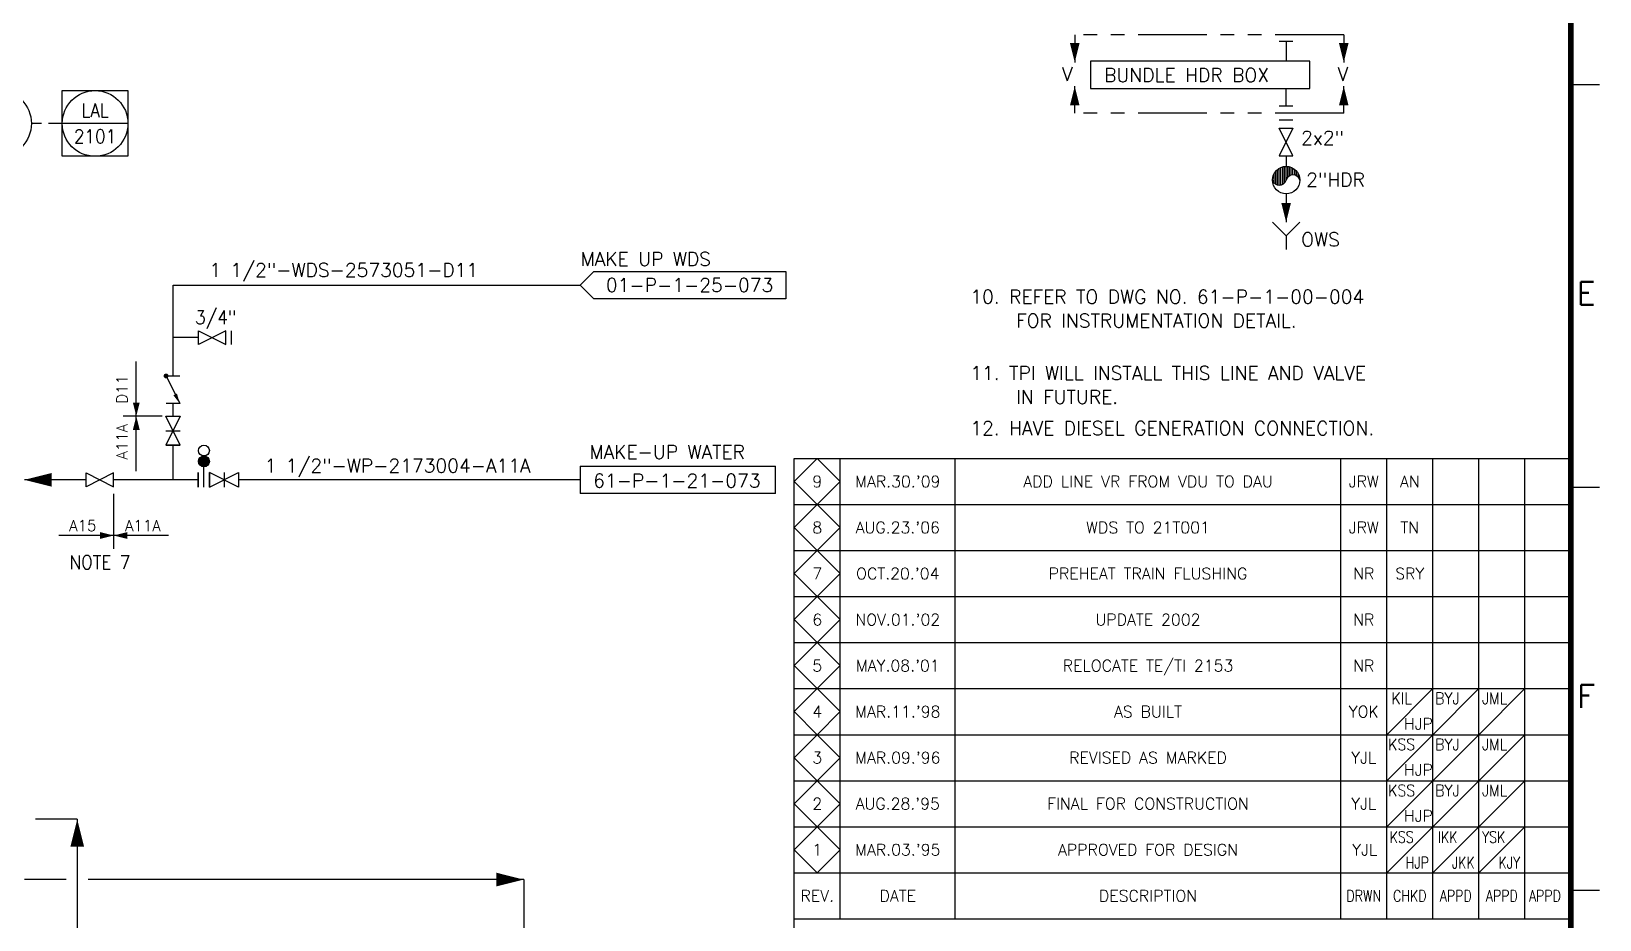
# Model space of a CAD drawing. Header units: millimetres. Extents: x 911 to 1762, y 136 to 743.
# Drawn here: x 1475.4 to 1761.6, y 285.8 to 447.9 of the extents above; entities that cross this region are included whole.
import ezdxf
from ezdxf.enums import TextEntityAlignment as Align

# ---------------------------------------------------------------- set-up
doc = ezdxf.new("R2010")
doc.units = ezdxf.units.MM
doc.header["$LTSCALE"] = 10
doc.linetypes.add('HIDDEN', pattern=[0.375, 0.25, -0.125])
doc.linetypes.add('PHANTOM', pattern=[2.5, 1.25, -0.25, 0.25, -0.25, 0.25, -0.25])
for name, color, linetype in [('1', 1, 'Continuous'), ('2', 2, 'Continuous'), ('30', 7, 'HIDDEN'), ('DIM', 7, 'Continuous'), ('DWGLMT', 6, 'Continuous'), ('SYM', 7, 'Continuous'), ('TTBOX', 6, 'Continuous'), ('UTSYM', 6, 'Continuous')]:
    doc.layers.add(name, color=color, linetype=linetype)
doc.styles.add('ROMANS', font='romans')
doc.styles.add('S3', font='SIMPLEX')
doc.styles.get("Standard").update_dxf_attribs({"font": 'simplex.shx'})

# ---------------------------------------------------------------- blocks, each defined once
blk = doc.blocks.new('W1')
at = {"layer": '2'}
blk.add_lwpolyline([(0, 0, 0, 2.5, 0), (5, 0, 2.5, 2.5, 0)], format="xyseb", dxfattribs=at)
blk = doc.blocks.new('RV1')
for p, q in [((0, -0.05), (0, 0.05)), ((0, 0.05), (0.2, -0.05)), ((0.2, 0.05), (0, -0.05)), ((0.2, -0.05), (0.2, 0.05))]:
    blk.add_line(p, q)
blk = doc.blocks.new('RB17')
for p, q in [((-0.1, 0), (0, -0.1)), ((0, -0.1), (0.1, 0)), ((0, -0.1), (0, -0.2))]:
    blk.add_line(p, q)
blk = doc.blocks.new('J1')
at = {"layer": 'TTBOX', "color": 7, "style": 'ROMANS'}
for s, p in [("MAR.09.'96", (18, -5)), ('REVISED AS MARKED', (61.5, -5))]:
    blk.add_text(s, height=2, dxfattribs=at).set_placement(p, align=Align.CENTER)

msp = doc.modelspace()

# ---------------------------------------------------------------- linework, layer by layer
at = {"linetype": 'PHANTOM'}
for p, q in [((1714.89, 447.23), (1665.79, 447.23)), ((1714.89, 432.95), (1665.79, 432.95))]:
    msp.add_line(p, q, dxfattribs=at)
for p, q in [((1665.79, 447.23), (1665.79, 442.2)), ((1714.89, 447.23), (1714.89, 442.2)), ((1705.61, 445.98), (1703.11, 445.98)), ((1704.36, 445.98), (1704.36, 442.42)), ((1708.69, 442.42), (1668.69, 442.42)), ((1668.69, 442.42), (1668.69, 437.42)), ((1708.69, 437.42), (1708.69, 442.42)), ((1665.79, 432.95), (1665.79, 437.83)), ((1668.69, 437.42), (1708.69, 437.42)), ((1704.36, 434.2), (1704.36, 437.42)), ((1714.89, 432.95), (1714.89, 437.83)), ((1705.61, 434.2), (1703.11, 434.2)), ((1703.11, 431.7), (1705.61, 431.7)), ((1704.37, 425.17), (1704.37, 423.22)), ((1575.54, 401.56), (1578.04, 404.06)), ((1578.04, 404.06), (1613.04, 404.06)), ((1613.04, 404.06), (1613.04, 399.06)), ((1578.04, 399.06), (1575.54, 401.56)), ((1613.04, 399.06), (1578.04, 399.06)), ((1510.86, 393.23), (1505.86, 390.73)), ((1505.86, 393.23), (1510.86, 390.73)), ((1505.86, 390.73), (1505.86, 393.23)), ((1510.86, 390.73), (1510.86, 393.23)), ((1511.86, 390.73), (1511.86, 393.23)), ((1485.37, 367.27), (1490.37, 364.77)), ((1490.37, 367.27), (1485.37, 364.77)), ((1485.37, 364.77), (1485.37, 367.27)), ((1490.37, 364.77), (1490.37, 367.27)), ((1731.14, 327.92), (1722.74, 319.52)), ((1739.54, 327.92), (1731.14, 319.52)), ((1747.94, 327.92), (1739.54, 319.52)), ((1731.14, 319.52), (1722.74, 311.12)), ((1739.54, 319.52), (1731.14, 311.12)), ((1747.94, 319.52), (1739.54, 311.12)), ((1731.14, 311.12), (1722.74, 302.72)), ((1739.54, 311.12), (1731.14, 302.72)), ((1747.94, 311.12), (1739.54, 302.72)), ((1483.73, 304.08), (1476.08, 304.08)), ((1731.14, 302.72), (1722.74, 294.32)), ((1739.54, 302.72), (1731.14, 294.32)), ((1747.94, 302.72), (1739.54, 294.32))]:
    msp.add_line(p, q)
at = {"color": 7}
for p, q in [((1492.98, 431.05), (1480.98, 431.05)), ((1704.37, 418.22), (1704.37, 413.05)), ((1499.89, 377.63), (1502.52, 377.63)), ((1502.52, 372.36), (1499.89, 377.63)), ((1502.52, 377.63), (1499.89, 372.36)), ((1499.89, 374.99), (1502.52, 374.99)), ((1499.89, 372.36), (1502.52, 372.36)), ((1499.89, 372.36), (1502.52, 372.36)), ((1502.52, 372.36), (1499.89, 372.36)), ((1505.81, 364.71), (1505.81, 367.34)), ((1505.81, 367.34), (1505.81, 364.71)), ((1505.81, 367.34), (1505.81, 364.71)), ((1506.85, 364.71), (1506.85, 368.4)), ((1507.89, 364.71), (1513.16, 367.34)), ((1513.16, 364.71), (1507.89, 367.34)), ((1507.89, 367.34), (1507.89, 364.71)), ((1507.89, 367.34), (1507.89, 364.71)), ((1507.89, 364.71), (1507.89, 367.34)), ((1510.52, 367.34), (1510.52, 364.71)), ((1513.16, 367.34), (1513.16, 364.71)), ((1575.54, 368.52), (1611.15, 368.52)), ((1575.54, 368.52), (1575.54, 363.52)), ((1611.15, 363.52), (1611.15, 368.52)), ((1611.15, 363.52), (1575.54, 363.52))]:
    msp.add_line(p, q, dxfattribs=at)
at = {"color": 4}
for p, q in [((1499.94, 384.98), (1502.47, 379.92)), ((1499.94, 384.98), (1502.47, 379.92)), ((1499.94, 384.98), (1502.47, 384.98)), ((1502.47, 379.92), (1499.94, 379.92))]:
    msp.add_line(p, q, dxfattribs=at)
at = {"color": 6, "const_width": 1.05}
msp.add_lwpolyline([(911.09, 732.17), (1756.34, 732.17), (1756.34, 146.27), (911.09, 146.27), (911.09, 732.17)], dxfattribs=at)
at = {"color": 7}
msp.add_lwpolyline([(1480.98, 437.05), (1492.98, 437.05), (1492.98, 425.05), (1480.98, 425.05)], close=True, dxfattribs=at)
at = {"const_width": 1}
msp.add_lwpolyline([(1506.35, 369.39, 1), (1507.35, 369.39, 1)], format="xyb", close=True, dxfattribs=at)
at = {"color": 7}
for centre, radius in [((1469.37, 431.05), 6), ((1486.98, 431.05), 6), ((1506.85, 371.36), 0.987), ((1506.85, 369.39), 0.987)]:
    msp.add_circle(centre, radius, dxfattribs=at)
for start, end in [(0, 180), (180, 0)]:
    msp.add_arc((1506.85, 369.39), 0.493, start, end, dxfattribs=at)
at = {"color": 4, "linetype": 'HIDDEN'}
msp.add_solid([(1501.28, 381.44), (1502.47, 379.92), (1501.92, 381.77)], dxfattribs=at)
at = {"layer": '1'}
for p, q in [((1501.21, 401.56), (1575.54, 401.56)), ((1501.21, 384.98), (1501.21, 401.56)), ((1505.86, 391.98), (1501.21, 391.98)), ((1494.51, 367.63), (1494.51, 387.63)), ((1501.21, 377.63), (1501.21, 379.92)), ((1499.25, 377.63), (1492.12, 377.63)), ((1501.21, 366.02), (1501.21, 372.36)), ((1485.37, 366.02), (1474.08, 366.02)), ((1505.81, 366.02), (1490.37, 366.02)), ((1575.54, 366.02), (1513.16, 366.02)), ((1490.37, 363.46), (1490.37, 353.46)), ((1500.37, 355.86), (1480.37, 355.86)), ((1483.73, 304.08), (1483.73, 255.27)), ((1481.73, 293.08), (1474.08, 293.08)), ((1565.23, 293.08), (1485.73, 293.08)), ((1565.23, 293.08), (1565.23, 248.6))]:
    msp.add_line(p, q, dxfattribs=at)
at = {"layer": '30'}
msp.add_line((1480.98, 431.05), (1475.37, 431.05), dxfattribs=at)
at = {"layer": 'DIM', "color": 7}
for p, q in [((1756.34, 438.17), (1761.59, 438.17)), ((1756.34, 364.67), (1761.59, 364.67)), ((1756.34, 291.17), (1761.59, 291.17))]:
    msp.add_line(p, q, dxfattribs=at)
at = {"layer": 'DWGLMT', "color": 6}
msp.add_line((1614.59, 146.27), (1614.59, 369.92), dxfattribs=at)
at = {"layer": 'SYM', "color": 4, "const_width": 0.43}
msp.add_lwpolyline([(1499.94, 385.2, -1), (1499.94, 384.75, -1)], format="xyb", close=True, dxfattribs=at)
at = {"layer": 'TTBOX', "color": 7}
for p, q in [((1614.59, 369.92), (1756.34, 369.92)), ((1618.79, 369.92), (1614.59, 365.72)), ((1622.99, 365.72), (1618.79, 369.92)), ((1622.99, 285.92), (1622.99, 369.92)), ((1643.99, 285.92), (1643.99, 369.92)), ((1714.34, 285.92), (1714.34, 369.92)), ((1722.74, 285.92), (1722.74, 369.92)), ((1731.14, 285.92), (1731.14, 369.92)), ((1739.54, 285.92), (1739.54, 369.92)), ((1747.94, 285.92), (1747.94, 369.92)), ((1614.59, 365.72), (1618.79, 361.52)), ((1618.79, 361.52), (1622.99, 365.72)), ((1614.59, 361.52), (1756.34, 361.52)), ((1618.79, 361.52), (1614.59, 357.32)), ((1622.99, 357.32), (1618.79, 361.52)), ((1614.59, 357.32), (1618.79, 353.12)), ((1618.79, 353.12), (1622.99, 357.32)), ((1614.59, 353.12), (1756.34, 353.12)), ((1618.79, 353.12), (1614.59, 348.92)), ((1622.99, 348.92), (1618.79, 353.12)), ((1614.59, 348.92), (1618.79, 344.72)), ((1618.79, 344.72), (1622.99, 348.92)), ((1614.59, 344.72), (1756.34, 344.72)), ((1618.79, 344.72), (1614.59, 340.52)), ((1622.99, 340.52), (1618.79, 344.72)), ((1614.59, 340.52), (1618.79, 336.32)), ((1618.79, 336.32), (1622.99, 340.52)), ((1614.59, 336.32), (1756.34, 336.32)), ((1618.79, 336.32), (1614.59, 332.12)), ((1622.99, 332.12), (1618.79, 336.32)), ((1614.59, 332.12), (1618.79, 327.92)), ((1618.79, 327.92), (1622.99, 332.12)), ((1614.59, 327.92), (1756.34, 327.92)), ((1618.79, 327.92), (1614.59, 323.72)), ((1622.99, 323.72), (1618.79, 327.92)), ((1614.59, 323.72), (1618.79, 319.52)), ((1618.79, 319.52), (1622.99, 323.72)), ((1614.59, 319.52), (1756.34, 319.52)), ((1618.79, 319.52), (1614.59, 315.32)), ((1622.99, 315.32), (1618.79, 319.52)), ((1614.59, 315.32), (1618.79, 311.12)), ((1618.79, 311.12), (1622.99, 315.32)), ((1614.59, 311.12), (1756.34, 311.12)), ((1618.79, 311.12), (1614.59, 306.92)), ((1622.99, 306.92), (1618.79, 311.12)), ((1614.59, 306.92), (1618.79, 302.72)), ((1618.79, 302.72), (1622.99, 306.92)), ((1614.59, 302.72), (1756.34, 302.72)), ((1618.79, 302.72), (1614.59, 298.52)), ((1622.99, 298.52), (1618.79, 302.72)), ((1614.59, 298.52), (1618.79, 294.32)), ((1618.79, 294.32), (1622.99, 298.52)), ((1614.59, 294.32), (1756.34, 294.32)), ((1614.59, 285.92), (1756.34, 285.92))]:
    msp.add_line(p, q, dxfattribs=at)
at = {"layer": 'UTSYM', "color": 7}
for p, q in [((1702.18, 420.1), (1702.18, 421.93)), ((1702.5, 419.94), (1702.5, 422.38)), ((1702.81, 419.82), (1702.81, 422.67)), ((1703.12, 419.78), (1703.12, 422.89)), ((1703.43, 419.82), (1703.43, 423.04)), ((1703.75, 419.94), (1703.75, 423.14)), ((1704.06, 420.18), (1704.06, 423.2)), ((1704.37, 420.72), (1704.37, 423.22)), ((1704.68, 421.26), (1704.68, 423.2)), ((1705, 421.5), (1705, 423.14)), ((1705.31, 421.62), (1705.31, 423.04)), ((1705.62, 421.66), (1705.62, 422.89)), ((1705.93, 421.62), (1705.93, 422.67)), ((1706.25, 421.5), (1706.25, 422.38)), ((1706.56, 421.26), (1706.56, 421.93))]:
    msp.add_line(p, q, dxfattribs=at)
msp.add_circle((1704.37, 420.72), 2.5, dxfattribs=at)
for centre, start, end in [((1705.62, 420.36), 16.2602, 163.7398), ((1703.12, 421.09), 196.2602, 343.7398)]:
    msp.add_arc(centre, 1.3, start, end, dxfattribs=at)

# ---------------------------------------------------------------- block references
for name, p, xscale, yscale, zscale, rotation in [('W1', (1665.79, 442.2), 0.6999999999970896, 0.6999999999970896, 0.7, 90), ('W1', (1714.89, 442.2), 0.6999999999970896, 0.6999999999970896, 0.7, 90), ('W1', (1665.79, 437.83), -0.6999999999970896, 0.6999999999970896, 0.7, 90), ('W1', (1714.89, 437.83), -0.6999999999970896, 0.6999999999970896, 0.7, 90), ('RV1', (1704.37, 425.17), -25, 25, 25, 270)]:
    msp.add_blockref(name, p, dxfattribs=dict(xscale=xscale, yscale=yscale, zscale=zscale, rotation=rotation))
at = {"color": 7, "xscale": 0.6999999999970896, "yscale": 0.6999999999970896, "zscale": 0.7, "rotation": 90}
msp.add_blockref('W1', (1704.37, 413.05), dxfattribs=at)
for name, p, xscale, yscale, zscale in [('RB17', (1704.37, 413.05), 25, 25, 25), ('J1', (1614.59, 319.52), 1.049999999999997, 1.049999999999997, 1.049999999999997)]:
    msp.add_blockref(name, p, dxfattribs=dict(xscale=xscale, yscale=yscale, zscale=zscale))
at = {"xscale": -1}
for p, rotation in [((1474.08, 366.02), 180), ((1483.73, 304.08), 90)]:
    msp.add_blockref('W1', p, dxfattribs=dict(at, rotation=rotation))
msp.add_blockref('W1', (1565.23, 293.08), dxfattribs=at)
at = {"layer": '1', "yscale": 0.5, "zscale": 0.5, "rotation": 270}
for xscale in [-0.5, 0.5]:
    msp.add_blockref('W1', (1494.51, 377.63), dxfattribs=dict(at, xscale=xscale))
at = {"layer": '1', "yscale": 0.5, "zscale": 0.5}
for xscale in [-0.5, 0.5]:
    msp.add_blockref('W1', (1490.37, 355.86), dxfattribs=dict(at, xscale=xscale))

# ---------------------------------------------------------------- texts
at = {"style": 'ROMANS'}
for s, p in [('V', (1663.47, 438.82)), ('BUNDLE HDR BOX', (1671.14, 438.62)), ('V', (1713.74, 438.82)), ('2x2"', (1707.11, 427.17)), ('OWS', (1707.11, 408.63))]:
    msp.add_text(s, height=2.5, dxfattribs=at).set_placement(p)
at = {"color": 7, "width": 0.9}
for s, p in [('LAL', (1486.98, 433.44)), ('2101', (1486.98, 428.7)), ('3/4"', (1508.99, 395.5))]:
    msp.add_text(s, height=2.5, dxfattribs=at).set_placement(p, align=Align.MIDDLE)
at = {"color": 7, "style": 'ROMANS'}
msp.add_text('2"HDR', height=2.5, dxfattribs=at).set_placement((1708.03, 419.53))
for s, p in [('MAKE UP WDS', (1575.6, 405.06)), ('1 1/2"-WDS-2573051-D11', (1507.83, 403.06)), ('10. REFER TO DWG NO. 61-P-1-00-004', (1646.73, 398.17)), ('FOR INSTRUMENTATION DETAIL.', (1655.07, 393.82)), ('11. TPI WILL INSTALL THIS LINE AND VALVE ', (1646.73, 384.25)), ('IN FUTURE.', (1655.07, 379.91)), ('12. HAVE DIESEL GENERATION CONNECTION.', (1646.73, 374.2))]:
    msp.add_text(s, height=2.5).set_placement(p)
msp.add_text('01-P-1-25-073', height=2.5).set_placement((1595.49, 401.56), align=Align.MIDDLE)
at = {"color": 7}
msp.add_text('MAKE-UP WATER', height=2.5, dxfattribs=at).set_placement((1591.4, 371.1), align=Align.MIDDLE)
at = {"color": 7, "style": 'ROMANS'}
msp.add_text('61-P-1-21-073', height=2.5, dxfattribs=at).set_placement((1593.17, 365.87), align=Align.MIDDLE)
at = {"width": 0.9}
msp.add_text('NOTE 7', height=2.5, dxfattribs=at).set_placement((1482.32, 349.74))
at = {"layer": '1', "style": 'ROMANS'}
for s, p in [('D11', (1492.89, 379.91)), ('A11A', (1492.89, 369.71))]:
    msp.add_text(s, height=2, rotation=90, dxfattribs=at).set_placement(p)
for s, height, p in [('1 1/2"-WP-2173004-A11A', 2.5, (1517.93, 367.36)), ('A15', 2, (1482.25, 356.68)), ('A11A', 2, (1492.45, 356.68))]:
    msp.add_text(s, height=height, dxfattribs=at).set_placement(p)
at = {"layer": 'DIM', "color": 2, "style": 'S3'}
for s, p in [('E', (1759.14, 400.04)), ('F', (1759.14, 326.54))]:
    msp.add_text(s, height=4.2, dxfattribs=at).set_placement(p, align=Align.MIDDLE)
at = {"layer": 'TTBOX', "color": 7}
for s, p in [('9', (1618.79, 364.67)), ('JRW', (1718.54, 364.67)), ('AN', (1726.94, 364.67)), ('8', (1618.79, 356.27)), ('JRW', (1718.54, 356.27)), ('TN', (1726.94, 356.27)), ('7', (1618.79, 347.87)), ('NR', (1718.54, 347.87)), ('SRY', (1726.94, 347.87)), ('6', (1618.79, 339.47)), ('NR', (1718.54, 339.47)), ('5', (1618.79, 331.07)), ('NR', (1718.54, 331.07)), ('4', (1618.79, 322.67)), ('YOK', (1718.54, 322.67)), ('HJP', (1728.51, 320.45)), ('3', (1618.79, 314.27)), ('YJL', (1718.54, 314.27)), ('HJP', (1728.51, 312.05)), ('2', (1618.79, 305.87)), ("AUG.28.'95", (1633.49, 305.87)), ('FINAL FOR CONSTRUCTION', (1679.16, 305.87)), ('YJL', (1718.54, 305.87)), ('HJP', (1728.51, 303.65)), ('1', (1618.79, 297.47)), ("MAR.03.'95", (1633.49, 297.47)), ('APPROVED FOR DESIGN', (1679.16, 297.47)), ('REV.', (1618.79, 289.07)), ('DATE', (1633.49, 289.07)), ('DESCRIPTION', (1679.16, 289.07))]:
    msp.add_text(s, height=2.1, dxfattribs=at).set_placement(p, align=Align.CENTER)
at = {"layer": 'TTBOX', "color": 7, "style": 'ROMANS'}
for s, p in [("MAR.30.'09", (1633.49, 364.67)), ('ADD LINE VR FROM VDU TO DAU', (1679.16, 364.67)), ("AUG.23.'06", (1633.49, 356.27)), ('WDS TO 21T001', (1679.16, 356.27)), ("OCT.20.'04", (1633.49, 347.87)), ('PREHEAT TRAIN FLUSHING', (1679.16, 347.87)), ("NOV.01.'02", (1633.49, 339.47)), ('UPDATE 2002', (1679.16, 339.47)), ("MAY.08.'01", (1633.49, 331.07)), ('RELOCATE TE/TI 2153', (1679.16, 331.07)), ("MAR.11.'98", (1633.49, 322.67)), ('AS BUILT', (1679.16, 322.67)), ('YJL', (1718.72, 297.47))]:
    msp.add_text(s, height=2.1, dxfattribs=at).set_placement(p, align=Align.CENTER)
at = {"layer": 'TTBOX', "color": 7}
for s, width, p in [('KIL', 0.9, (1725.45, 325.09)), ('BYJ', 0.9, (1733.8, 325.09)), ('JML', 0.9, (1742.43, 325.09)), ('KSS', 0.9, (1725.45, 316.69)), ('BYJ', 0.9, (1733.8, 316.69)), ('JML', 0.9, (1742.43, 316.69)), ('KSS', 0.9, (1725.45, 308.29)), ('BYJ', 0.9, (1733.8, 308.29)), ('JML', 0.9, (1742.43, 308.29)), ('KSS', 0.8, (1725.45, 299.78)), ('IKK', 0.8, (1733.85, 299.78)), ('YSK', 0.8, (1742.25, 299.78)), ('HJP', 0.8, (1728.31, 295.11)), ('JKK', 0.8, (1736.71, 295.11)), ('KJY', 0.8, (1745.11, 295.11)), ('DRWN', 0.8, (1718.54, 289.07)), ('CHKD', 0.8, (1726.94, 289.07)), ('APPD', 0.8, (1735.34, 289.07)), ('APPD', 0.8, (1743.74, 289.07)), ('APPD', 0.8, (1751.61, 289.07))]:
    msp.add_text(s, height=2.1, dxfattribs=dict(at, width=width)).set_placement(p, align=Align.CENTER)

doc.saveas('drawing.dxf')
